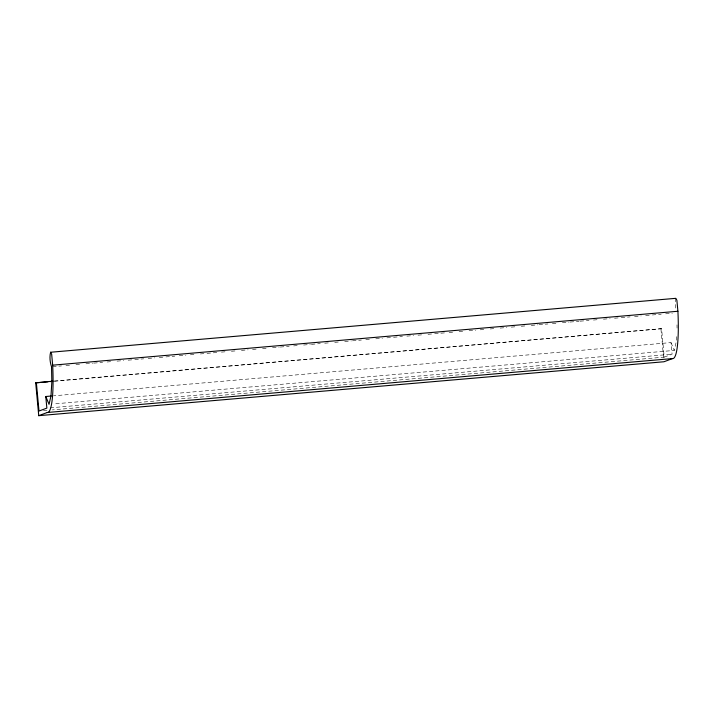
<?xml version="1.0" encoding="UTF-8"?>
<svg xmlns="http://www.w3.org/2000/svg" width="714" height="714" viewBox="0 0 714 714"><rect width="100%" height="100%" fill="white"/><g stroke="black" fill="none" stroke-linecap="round" stroke-linejoin="round"><path stroke-width="0.54" stroke-dasharray="3.57 2.68" d="M676.542 336.642L676.212 341.97L674.275 350.422L53.488 403.954M675.846 298.327L675.221 300.906L675.899 309.733M54.576 381.214L661.583 328.69L664.216 357.125L52.318 409.89M664.216 357.125L672.079 354.198L670.999 342.586L53.55 395.833M52.649 366.675L61.529 365.907M65.974 365.523L71.525 365.05M75.97 364.667L81.521 364.185M85.957 363.801L92.624 363.23M93.73 363.131L102.62 362.364M107.064 361.98L112.616 361.507M117.051 361.123L123.718 360.543M128.163 360.168L133.714 359.686M134.821 359.588L143.71 358.821M148.146 358.437L154.813 357.866M159.258 357.482L164.809 357M165.916 356.911L174.805 356.143M179.241 355.759L185.908 355.188M190.352 354.804L195.904 354.322M200.348 353.939L205.9 353.457M207.006 353.368L217.002 352.502M221.447 352.118L226.998 351.645M231.443 351.261L236.994 350.779M241.43 350.396L248.097 349.824M252.542 349.441L258.093 348.959M262.538 348.575L268.089 348.102M272.534 347.718L279.192 347.138M280.307 347.049L289.188 346.281M293.632 345.897L299.184 345.415M303.628 345.032L310.287 344.46M311.402 344.362L320.283 343.595M324.727 343.211L330.279 342.738M334.723 342.354L340.275 341.872M344.71 341.488L351.377 340.917M352.484 340.819L361.373 340.051M365.818 339.668L371.369 339.195M375.805 338.811L382.472 338.231M386.917 337.847L392.468 337.374M393.575 337.276L402.464 336.508M406.9 336.124L413.567 335.553M418.011 335.169L423.563 334.688M428.007 334.304L433.559 333.831M434.665 333.733L444.661 332.876M449.106 332.492L454.657 332.01M459.102 331.626L464.653 331.144M469.089 330.76L475.756 330.189M480.201 329.806L485.752 329.332M490.197 328.949L495.748 328.467M500.184 328.083L506.851 327.512M511.295 327.128L516.847 326.646M521.291 326.262L526.843 325.789M531.278 325.406L537.945 324.825M539.052 324.727L547.941 323.969M552.386 323.585L557.937 323.103M562.373 322.719L569.04 322.148M570.147 322.05L579.036 321.282M580.143 321.184L589.032 320.425M593.468 320.042L599.028 319.56M603.464 319.176L610.131 318.605M614.576 318.221L620.127 317.739M621.234 317.641L630.123 316.882M634.559 316.498L641.226 315.918M645.67 315.534L651.222 315.061M652.328 314.963L661.218 314.196M665.653 313.812L672.32 313.241M54.121 381.071L661.583 328.69M50.185 407.828L672.079 354.198M43.438 410.657L47.874 410.273M670.999 342.586L674.275 350.422M660.932 328.931L663.565 357.375M676.997 324.843L677.059 328.11"/><path stroke-width="1.07" d="M53.014 381.16L35.7 382.847L38.743 415.673L663.975 361.757L672.49 358.58A60.976 9.318 85.1 0 0 677.907 311.259L676.89 300.291L675.846 298.327L50.614 352.243C49.427 356.946 49.989 362.248 51.533 366.773L51.836 382.026L50.989 395.886L49.052 404.338L45.776 396.502L51.328 396.02M38.743 415.673L47.258 412.496L672.49 358.58M47.258 412.496A60.976 9.318 85.1 0 0 52.675 365.175L677.907 311.259M35.7 382.847L47.918 381.794M50.141 381.597L52.354 381.41M50.614 352.243L51.658 354.206L52.675 365.175M45.776 396.502L46.856 408.113L38.993 411.041L36.352 382.597"/></g></svg>
